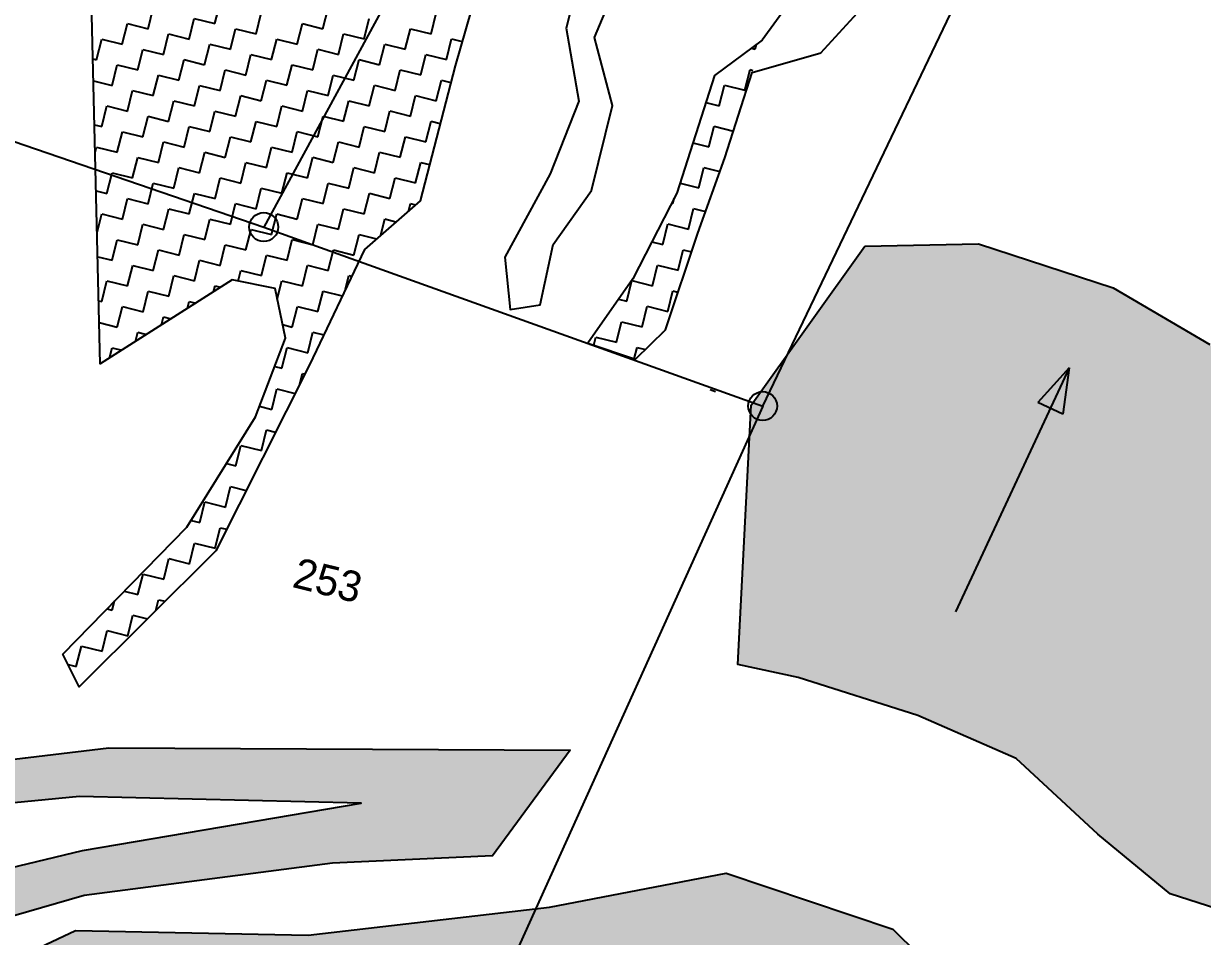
# Model space of a CAD drawing. Header units: metres. Extents: x 280794 to 285693, y 2030679 to 2033512.
# Drawn here: x 284350 to 284892, y 2031347 to 2031767 of the extents above; entities that cross this region are included whole.
import ezdxf
from ezdxf.enums import TextEntityAlignment as Align

# ---------------------------------------------------------------- set-up
doc = ezdxf.new("R2010")
doc.units = ezdxf.units.M
doc.header["$MEASUREMENT"] = 0
for name, color, linetype in [('POLY_HATCH', 12, 'Continuous'), ('POLY_PARCEL', 6, 'Continuous'), ('SYM_ARROW', 1, 'Continuous'), ('SYM_STONE', 1, 'Continuous'), ('TEXT_PARCEL', 7, 'Continuous')]:
    doc.layers.add(name, color=color, linetype=linetype)
doc.styles.add('TEXT_MAP', font='')
doc.styles.get('TEXT_MAP').set_extended_font_data('Kruti Dev 050')
pattern_1 = [(345.98943, (281493.488, 2031294.874), (11.831844, 7.10632), [9.759414, -9.759414]), (75.98943, (281502.957, 2031292.512), (-7.10632, 11.831844), [9.759414, -9.759414])]

# ---------------------------------------------------------------- blocks, each defined once
blk = doc.blocks.new('STONE')
blk.add_circle((0, 0), 0.851)
blk = doc.blocks.new('ARROWASPECT')
h = blk.add_hatch(color=256)
h.paths.add_polyline_path([(2.85, -2.85), (3.72, -1.98), (0, 0)])
h.paths.add_polyline_path([(0, 0), (1.98, -3.72), (2.85, -2.85)])
for points in [[(0, 0), (17.15, -17.15)], [(0, 0), (1.98, -3.72)], [(0, 0), (3.72, -1.98)], [(3.72, -1.98), (1.98, -3.72)]]:
    blk.add_lwpolyline(points)

msp = doc.modelspace()

# ---------------------------------------------------------------- hatches: boundary and pattern name
at = {"layer": 'POLY_HATCH'}
h = msp.add_hatch(dxfattribs=at)
h.set_pattern_fill('ZIGZAG', color=256, scale=78.075308, angle=-14.0106, style=0)
h.set_pattern_definition(pattern_1)
h.paths.add_polyline_path([(284650.34, 2031689.17), (284630.14, 2031649.85), (284609.31, 2031620.2), (284631.27, 2031612.75), (284645.04, 2031626.31), (284659.91, 2031670.74), (284672.33, 2031705.39), (284689.8, 2031759.72), (284667.64, 2031743.37)])
h = msp.add_hatch(dxfattribs=at)
h.set_pattern_fill('ZIGZAG', color=256, scale=78.075308, angle=-14.0106, style=0)
h.set_pattern_definition(pattern_1)
h.paths.add_polyline_path([(284674.85, 2031182.17), (284641.05, 2031201.93), (284590.14, 2031236.34), (284539.9, 2031269.65), (284474.11, 2031274.74), (284544.99, 2031297.64), (284609.88, 2031304.1), (284655.89, 2031299.23), (284684.56, 2031285.46), (284717.91, 2031267.7), (284737.97, 2031255.98), (284765.55, 2031226.44), (284801.78, 2031216.46), (284850.91, 2031193.82), (284883.37, 2031176.28), (284919.17, 2031141.86), (284960.07, 2031127.88), (285005.41, 2031116.57), (285033.87, 2031094.36), (285099.67, 2031066.62), (285150.36, 2031055.85), (285178.82, 2031037.42), (285202.15, 2031032.54), (285243.5, 2031012.78), (285271.29, 2030999.24), (285290.64, 2030963.26), (285285.77, 2030936.16), (285339.99, 2030949.06), (285376.23, 2030927.75), (285409.12, 2030927.1), (285449.13, 2030909.56), (285469.13, 2030914.01), (285505.14, 2030910.69), (285518.2, 2030895.75), (285571.59, 2030960.07), (285556.43, 2030991.33), (285534.83, 2031006.35), (285495.94, 2031009.44), (285461.94, 2031005.66), (285432.59, 2031024.31), (285434.14, 2031038.08), (285484.14, 2031041.65), (285497.01, 2031078.08), (285487.63, 2031154.04), (285459.25, 2031174.66), (285430.12, 2031205.53), (285390.56, 2031217.29), (285354.33, 2031212.17), (285358.96, 2031276.14), (285306.72, 2031312.78), (285271.16, 2031317.87), (285234.26, 2031317.64), (285212.91, 2031349.4), (285179.33, 2031388.93), (285136.2, 2031409.13), (285094.87, 2031402.45), (285084.63, 2031437.1), (285078.06, 2031457.85), (285046.05, 2031480.94), (285003.37, 2031491.59), (284967.37, 2031494.91), (284953.12, 2031532.44), (284939.76, 2031573.53), (284895.51, 2031619.5), (284851.05, 2031645.69), (284789.03, 2031665.89), (284736.81, 2031664.76), (284684.48, 2031591.6), (284678.33, 2031472.32), (284706.11, 2031466.33), (284761.24, 2031448.8), (284806.36, 2031429.05), (284843.94, 2031394.19), (284877.27, 2031366.76), (284928.84, 2031350.12), (284973.08, 2031326.81), (284992.65, 2031299.27), (285046.67, 2031269.75), (285097.13, 2031252.44), (285132.26, 2031222.91), (285193.61, 2031207.6), (285238.86, 2031190.47), (285258.21, 2031173.38), (285270.22, 2031149.61), (285315.55, 2031160.95), (285310.46, 2031132.97), (285344.46, 2031129.2), (285379.81, 2031111.89), (285378.93, 2031089.45), (285369.4, 2031058.79), (285336.31, 2031005.7), (285336.06, 2031053.9), (285322.27, 2031070.55), (285291.49, 2031097.2), (285252.38, 2031091.86), (285227.51, 2031060.31), (285229.05, 2031077.86), (285209.03, 2031107.39), (285170.13, 2031129.37), (285140.8, 2031121.59), (285090.8, 2031106.69), (285082.8, 2031112.46), (285076.55, 2031151.78), (285039.43, 2031177.09), (284983.41, 2031191.06), (284936.53, 2031181.05), (284940.51, 2031212.15), (284920.71, 2031246.35), (284876.69, 2031278.1), (284828.9, 2031290.97), (284790.68, 2031281.63), (284772.87, 2031327.6), (284749.71, 2031350.5), (284673.02, 2031376.25), (284591.69, 2031360.67), (284480.8, 2031347.75), (284373.68, 2031349.94), (284338.36, 2031333.27), (284319.68, 2031349.26), (284377.67, 2031365.94), (284491.89, 2031380.85), (284565.45, 2031384.21), (284601.21, 2031432.86), (284388.97, 2031433.91), (284312.08, 2031424.78), (284328.73, 2031449.88), (284328.51, 2031454.82), (284289.61, 2031461.7), (284238.94, 2031459.24), (284270.92, 2031492.79), (284307.99, 2031573.21), (284324.83, 2031663.4), (284315.26, 2031689.38), (284280.13, 2031707.59), (284221.23, 2031717.56), (284171.23, 2031717.77), (284140.8, 2031697.99), (284118.34, 2031706.42), (284058.78, 2031717.51), (284006.55, 2031712.61), (283961.24, 2031682.39), (283945.07, 2031591.09), (284022.86, 2031500.56), (284083.52, 2031524.12), (284133.53, 2031523.92), (284192.2, 2031513.05), (284250.66, 2031489.97), (284121.55, 2031483.49), (284077.79, 2031436.83), (284022.05, 2031372.39), (283995.63, 2031323.3), (283975.58, 2031265.09), (284053.47, 2031233.35), (284071.89, 2031265.57), (284074.76, 2031311.1), (284091.18, 2031346.65), (284127.39, 2031370.65), (284177.17, 2031384.66), (284234.06, 2031389.34), (284288.5, 2031403.13), (284375.61, 2031411.6), (284505.18, 2031408.53), (284376.96, 2031386.72), (284263.41, 2031359.36), (284202.09, 2031329.36), (284174.57, 2031268.27), (284158.37, 2031214.73), (284164.9, 2031186.88), (284372.25, 2031142.89), (284403.7, 2031090.66), (284439.43, 2031096.99), (284479, 2031092.78), (284521, 2031087.02), (284546.12, 2031081.7), (284569.24, 2031068.38), (284603.48, 2031042.85), (284654.16, 2031022.65), (284706.39, 2031008.67), (284764.86, 2030981.81), (284804.21, 2030961.61), (284810.89, 2030939.18), (284817.53, 2030908.24), (284897.1, 2030886.5), (284928.44, 2030887.17), (284952.44, 2030888.74), (284994, 2030877.42), (285018.46, 2030861.88), (285084.67, 2030868.07), (285113.57, 2030862.75), (285138.9, 2030862.09), (285172.24, 2030851.88), (285216.48, 2030828.57), (285268.71, 2030822.15), (285301.82, 2030833.71), (285343.61, 2030823.28), (285370.73, 2030807.08), (285391.84, 2030815.97), (285408.06, 2030812.86), (285418.07, 2030796.21), (285430.53, 2030774.22), (285475.41, 2030844.21), (285469.5, 2030855.2), (285443.71, 2030872.96), (285408.82, 2030876.95), (285390.38, 2030859.84), (285379.93, 2030870.94), (285345.7, 2030885.14), (285300.8, 2030890.68), (285242.9, 2030876.04), (285216, 2030896.91), (285172.21, 2030914.45), (285131.09, 2030919.99), (285094.19, 2030931.08), (285069.73, 2030961.73), (285029.27, 2030981.26), (284981.48, 2030990.36), (284934.15, 2030982.35), (284939.91, 2031016.78), (284918.78, 2031045.65), (284874.54, 2031076.51), (284843.35, 2031092.93), (284804.46, 2031103.58), (284765.34, 2031113.34), (284754.44, 2031130.22), (284719.08, 2031158.86), (284694.86, 2031163.96)])

# ---------------------------------------------------------------- linework, layer by layer
at = {"layer": 'POLY_HATCH', "linetype": 'Continuous'}
for p, q in [((284407.06, 2031764.85), (284409.42, 2031774.32)), ((284437.83, 2031767.23), (284440.19, 2031776.7)), ((284456.77, 2031762.5), (284459.13, 2031771.97)), ((284487.54, 2031764.88), (284489.9, 2031774.35)), ((284537.25, 2031762.54), (284539.61, 2031772.01)), ((284395.23, 2031757.74), (284397.59, 2031767.21)), ((284397.59, 2031767.21), (284407.06, 2031764.85)), ((284426, 2031760.12), (284428.36, 2031769.59)), ((284428.36, 2031769.59), (284437.83, 2031767.23)), ((284475.71, 2031757.78), (284478.07, 2031767.25)), ((284478.07, 2031767.25), (284487.54, 2031764.88)), ((284506.48, 2031760.16), (284508.84, 2031769.63)), ((284414.17, 2031753.02), (284416.53, 2031762.48)), ((284416.53, 2031762.48), (284426, 2031760.12)), ((284444.94, 2031755.4), (284447.3, 2031764.87)), ((284447.3, 2031764.87), (284456.77, 2031762.5)), ((284494.65, 2031753.05), (284497.01, 2031762.52)), ((284497.01, 2031762.52), (284506.48, 2031760.16)), ((284525.42, 2031755.43), (284527.78, 2031764.9)), ((284527.78, 2031764.9), (284537.25, 2031762.54)), ((284383.4, 2031750.63), (284385.76, 2031760.1)), ((284385.76, 2031760.1), (284395.23, 2031757.74)), ((284402.34, 2031745.91), (284404.7, 2031755.38)), ((284404.7, 2031755.38), (284414.17, 2031753.02)), ((284433.11, 2031748.29), (284435.47, 2031757.76)), ((284435.47, 2031757.76), (284444.94, 2031755.4)), ((284463.88, 2031750.67), (284466.24, 2031760.14)), ((284466.24, 2031760.14), (284475.71, 2031757.78)), ((284482.81, 2031745.95), (284485.18, 2031755.41)), ((284485.18, 2031755.41), (284494.65, 2031753.05)), ((284513.58, 2031748.33), (284515.95, 2031757.79)), ((284515.95, 2031757.79), (284525.42, 2031755.43)), ((284544.35, 2031750.71), (284546.72, 2031760.18)), ((284546.72, 2031760.18), (284551.53, 2031758.97)), ((284381.75, 2031751.04), (284383.4, 2031750.63)), ((284421.27, 2031741.18), (284423.64, 2031750.65)), ((284423.64, 2031750.65), (284433.11, 2031748.29)), ((284452.04, 2031743.56), (284454.41, 2031753.03)), ((284454.41, 2031753.03), (284463.88, 2031750.67)), ((284501.75, 2031741.22), (284504.12, 2031750.69)), ((284504.12, 2031750.69), (284513.58, 2031748.33)), ((284532.52, 2031743.6), (284534.89, 2031753.07)), ((284534.89, 2031753.07), (284544.35, 2031750.71)), ((284390.5, 2031738.8), (284392.87, 2031748.27)), ((284392.87, 2031748.27), (284402.34, 2031745.91)), ((284440.21, 2031736.46), (284442.58, 2031745.93)), ((284442.58, 2031745.93), (284452.04, 2031743.56)), ((284470.98, 2031738.84), (284473.35, 2031748.31)), ((284473.35, 2031748.31), (284482.81, 2031745.95)), ((284520.69, 2031736.49), (284523.05, 2031745.96)), ((284523.05, 2031745.96), (284532.52, 2031743.6)), ((284382, 2031740.93), (284390.5, 2031738.8)), ((284409.44, 2031734.08), (284411.81, 2031743.55)), ((284411.81, 2031743.55), (284421.27, 2031741.18)), ((284459.15, 2031731.73), (284461.51, 2031741.2)), ((284461.51, 2031741.2), (284470.98, 2031738.84)), ((284489.92, 2031734.11), (284492.28, 2031743.58)), ((284492.28, 2031743.58), (284501.75, 2031741.22)), ((284539.63, 2031731.77), (284541.99, 2031741.24)), ((284541.99, 2031741.24), (284546.33, 2031740.15)), ((284397.61, 2031726.97), (284399.97, 2031736.44)), ((284399.97, 2031736.44), (284409.44, 2031734.08)), ((284428.38, 2031729.35), (284430.74, 2031738.82)), ((284430.74, 2031738.82), (284440.21, 2031736.46)), ((284447.32, 2031724.63), (284449.68, 2031734.1)), ((284449.68, 2031734.1), (284459.15, 2031731.73)), ((284478.09, 2031727.01), (284480.45, 2031736.48)), ((284480.45, 2031736.48), (284489.92, 2031734.11)), ((284508.86, 2031729.39), (284511.22, 2031738.86)), ((284511.22, 2031738.86), (284520.69, 2031736.49)), ((284527.8, 2031724.66), (284530.16, 2031734.13)), ((284530.16, 2031734.13), (284539.63, 2031731.77)), ((284385.78, 2031719.86), (284388.14, 2031729.33)), ((284388.14, 2031729.33), (284397.61, 2031726.97)), ((284416.55, 2031722.25), (284418.91, 2031731.71)), ((284418.91, 2031731.71), (284428.38, 2031729.35)), ((284466.26, 2031719.9), (284468.62, 2031729.37)), ((284468.62, 2031729.37), (284478.09, 2031727.01)), ((284497.03, 2031722.28), (284499.39, 2031731.75)), ((284499.39, 2031731.75), (284508.86, 2031729.39)), ((284404.72, 2031715.14), (284407.08, 2031724.61)), ((284407.08, 2031724.61), (284416.55, 2031722.25)), ((284435.49, 2031717.52), (284437.85, 2031726.99)), ((284437.85, 2031726.99), (284447.32, 2031724.63)), ((284485.2, 2031715.18), (284487.56, 2031724.64)), ((284487.56, 2031724.64), (284497.03, 2031722.28)), ((284515.97, 2031717.56), (284518.33, 2031727.02)), ((284518.33, 2031727.02), (284527.8, 2031724.66)), ((284382.48, 2031720.69), (284385.78, 2031719.86)), ((284392.89, 2031708.03), (284395.25, 2031717.5)), ((284395.25, 2031717.5), (284404.72, 2031715.14)), ((284423.66, 2031710.41), (284426.02, 2031719.88)), ((284426.02, 2031719.88), (284435.49, 2031717.52)), ((284454.43, 2031712.79), (284456.79, 2031722.26)), ((284456.79, 2031722.26), (284466.26, 2031719.9)), ((284473.36, 2031708.07), (284475.73, 2031717.54)), ((284475.73, 2031717.54), (284485.2, 2031715.18)), ((284504.13, 2031710.45), (284506.5, 2031719.92)), ((284506.5, 2031719.92), (284515.97, 2031717.56)), ((284534.9, 2031712.83), (284537.27, 2031722.3)), ((284537.27, 2031722.3), (284541.43, 2031721.26)), ((284411.82, 2031703.31), (284414.19, 2031712.78)), ((284414.19, 2031712.78), (284423.66, 2031710.41)), ((284442.59, 2031705.69), (284444.96, 2031715.16)), ((284444.96, 2031715.16), (284454.43, 2031712.79)), ((284492.3, 2031703.34), (284494.66, 2031712.81)), ((284494.66, 2031712.81), (284504.13, 2031710.45)), ((284523.07, 2031705.72), (284525.43, 2031715.19)), ((284525.43, 2031715.19), (284534.9, 2031712.83)), ((284382.79, 2031707.88), (284383.42, 2031710.4)), ((284383.42, 2031710.4), (284392.89, 2031708.03)), ((284430.76, 2031698.58), (284433.12, 2031708.05)), ((284433.12, 2031708.05), (284442.59, 2031705.69)), ((284461.53, 2031700.96), (284463.89, 2031710.43)), ((284463.89, 2031710.43), (284473.36, 2031708.07)), ((284511.24, 2031698.62), (284513.6, 2031708.09)), ((284513.6, 2031708.09), (284523.07, 2031705.72)), ((284399.99, 2031696.2), (284402.35, 2031705.67)), ((284402.35, 2031705.67), (284411.82, 2031703.31)), ((284449.7, 2031693.86), (284452.06, 2031703.33)), ((284452.06, 2031703.33), (284461.53, 2031700.96)), ((284480.47, 2031696.24), (284482.83, 2031705.71)), ((284482.83, 2031705.71), (284492.3, 2031703.34)), ((284499.41, 2031691.51), (284501.77, 2031700.98)), ((284501.77, 2031700.98), (284511.24, 2031698.62)), ((284530.18, 2031693.89), (284532.54, 2031703.36)), ((284532.54, 2031703.36), (284536.53, 2031702.37)), ((284388.16, 2031689.09), (284390.52, 2031698.56)), ((284390.52, 2031698.56), (284399.99, 2031696.2)), ((284418.93, 2031691.48), (284421.29, 2031700.94)), ((284421.29, 2031700.94), (284430.76, 2031698.58)), ((284437.87, 2031686.75), (284440.23, 2031696.22)), ((284440.23, 2031696.22), (284449.7, 2031693.86)), ((284468.64, 2031689.13), (284471, 2031698.6)), ((284471, 2031698.6), (284480.47, 2031696.24)), ((284518.35, 2031686.79), (284520.71, 2031696.25)), ((284520.71, 2031696.25), (284530.18, 2031693.89)), ((284383.21, 2031690.33), (284388.16, 2031689.09)), ((284407.1, 2031684.37), (284409.46, 2031693.84)), ((284409.46, 2031693.84), (284418.93, 2031691.48)), ((284456.81, 2031682.02), (284459.17, 2031691.49)), ((284459.17, 2031691.49), (284468.64, 2031689.13)), ((284487.58, 2031684.41), (284489.94, 2031693.87)), ((284489.94, 2031693.87), (284499.41, 2031691.51)), ((284395.27, 2031677.26), (284397.63, 2031686.73)), ((284397.63, 2031686.73), (284407.1, 2031684.37)), ((284426.04, 2031679.64), (284428.4, 2031689.11)), ((284428.4, 2031689.11), (284437.87, 2031686.75)), ((284475.74, 2031677.3), (284478.11, 2031686.77)), ((284478.11, 2031686.77), (284487.58, 2031684.41)), ((284506.51, 2031679.68), (284508.88, 2031689.15)), ((284508.88, 2031689.15), (284518.35, 2031686.79)), ((284383.67, 2031671.09), (284385.8, 2031679.63)), ((284385.8, 2031679.63), (284395.27, 2031677.26)), ((284414.2, 2031672.54), (284416.57, 2031682.01)), ((284416.57, 2031682.01), (284426.04, 2031679.64)), ((284444.97, 2031674.92), (284447.34, 2031684.39)), ((284447.34, 2031684.39), (284456.81, 2031682.02)), ((284463.91, 2031670.19), (284466.28, 2031679.66)), ((284466.28, 2031679.66), (284475.74, 2031677.3)), ((284494.68, 2031672.57), (284497.05, 2031682.04)), ((284497.05, 2031682.04), (284506.51, 2031679.68)), ((284527, 2031681.16), (284527.82, 2031684.42)), ((284527.82, 2031684.42), (284530.09, 2031683.86)), ((284402.37, 2031665.43), (284404.74, 2031674.9)), ((284404.74, 2031674.9), (284414.2, 2031672.54)), ((284433.14, 2031667.81), (284435.51, 2031677.28)), ((284435.51, 2031677.28), (284444.97, 2031674.92)), ((284482.85, 2031665.47), (284485.21, 2031674.94)), ((284485.21, 2031674.94), (284494.68, 2031672.57)), ((284514.14, 2031669.94), (284515.98, 2031677.32)), ((284515.98, 2031677.32), (284521.12, 2031676.03)), ((284421.31, 2031660.71), (284423.67, 2031670.17)), ((284423.67, 2031670.17), (284433.14, 2031667.81)), ((284452.08, 2031663.09), (284454.44, 2031672.56)), ((284454.44, 2031672.56), (284463.91, 2031670.19)), ((284501.79, 2031660.74), (284504.15, 2031670.21)), ((284504.15, 2031670.21), (284512.16, 2031668.21)), ((284390.54, 2031658.32), (284392.9, 2031667.79)), ((284392.9, 2031667.79), (284402.37, 2031665.43)), ((284409.48, 2031653.6), (284411.84, 2031663.07)), ((284411.84, 2031663.07), (284421.31, 2031660.71)), ((284440.25, 2031655.98), (284442.61, 2031665.45)), ((284442.61, 2031665.45), (284452.08, 2031663.09)), ((284471.02, 2031658.36), (284473.38, 2031667.83)), ((284473.38, 2031667.83), (284482.85, 2031665.47)), ((284489.96, 2031653.64), (284492.32, 2031663.1)), ((284492.32, 2031663.1), (284501.79, 2031660.74)), ((284383.93, 2031659.97), (284390.54, 2031658.32)), ((284428.42, 2031648.87), (284430.78, 2031658.34)), ((284430.78, 2031658.34), (284440.25, 2031655.98)), ((284459.19, 2031651.25), (284461.55, 2031660.72)), ((284461.55, 2031660.72), (284471.02, 2031658.36)), ((284397.65, 2031646.49), (284400.01, 2031655.96)), ((284400.01, 2031655.96), (284409.48, 2031653.6)), ((284448.5, 2031648.73), (284449.72, 2031653.62)), ((284449.72, 2031653.62), (284459.19, 2031651.25)), ((284478.12, 2031646.53), (284480.49, 2031656)), ((284480.49, 2031656), (284489.96, 2031653.64)), ((284385.81, 2031639.39), (284388.18, 2031648.86)), ((284388.18, 2031648.86), (284397.65, 2031646.49)), ((284416.58, 2031641.77), (284418.95, 2031651.24)), ((284418.95, 2031651.24), (284428.42, 2031648.87)), ((284466.54, 2031640.42), (284468.66, 2031648.89)), ((284468.66, 2031648.89), (284478.12, 2031646.53)), ((284497.85, 2031644.97), (284499.43, 2031651.27)), ((284499.43, 2031651.27), (284500.69, 2031650.96)), ((284404.75, 2031634.66), (284407.12, 2031644.13)), ((284407.12, 2031644.13), (284416.58, 2031641.77)), ((284437.22, 2031643.83), (284437.89, 2031646.51)), ((284437.89, 2031646.51), (284440.42, 2031645.88)), ((284485.23, 2031634.7), (284487.59, 2031644.17)), ((284487.59, 2031644.17), (284496.43, 2031641.96)), ((284384.42, 2031639.73), (284385.81, 2031639.39)), ((284392.92, 2031627.55), (284395.28, 2031637.02)), ((284395.28, 2031637.02), (284404.75, 2031634.66)), ((284425.26, 2031636.21), (284426.05, 2031639.4)), ((284426.05, 2031639.4), (284429.08, 2031638.65)), ((284473.4, 2031627.59), (284475.76, 2031637.06)), ((284475.76, 2031637.06), (284485.23, 2031634.7)), ((284413.29, 2031628.58), (284414.22, 2031632.3)), ((284414.22, 2031632.3), (284417.75, 2031631.42)), ((284384.66, 2031629.62), (284392.92, 2031627.55)), ((284401.33, 2031620.95), (284402.39, 2031625.19)), ((284402.39, 2031625.19), (284406.41, 2031624.19)), ((284468.94, 2031628.7), (284473.4, 2031627.59)), ((284480.51, 2031615.76), (284482.87, 2031625.23)), ((284482.87, 2031625.23), (284487.89, 2031623.98)), ((284389.37, 2031613.33), (284390.56, 2031618.09)), ((284390.56, 2031618.09), (284395.07, 2031616.96)), ((284468.67, 2031608.65), (284471.04, 2031618.12)), ((284471.04, 2031618.12), (284480.51, 2031615.76)), ((284465.32, 2031609.49), (284468.67, 2031608.65)), ((284476.93, 2031601.43), (284478.14, 2031606.29)), ((284478.14, 2031606.29), (284479.24, 2031606.02)), ((284463.95, 2031589.71), (284466.31, 2031599.18)), ((284466.31, 2031599.18), (284474.74, 2031597.08)), ((284458.33, 2031591.11), (284463.95, 2031589.71)), ((284459.22, 2031570.78), (284461.59, 2031580.25)), ((284461.59, 2031580.25), (284465.74, 2031579.21)), ((284447.39, 2031563.67), (284449.75, 2031573.14)), ((284449.75, 2031573.14), (284459.22, 2031570.78)), ((284443.11, 2031564.74), (284447.39, 2031563.67)), ((284442.67, 2031544.73), (284445.03, 2031554.2)), ((284445.03, 2031554.2), (284452.24, 2031552.4)), ((284430.83, 2031537.63), (284433.2, 2031547.09)), ((284433.2, 2031547.09), (284442.67, 2031544.73)), ((284426.85, 2031538.62), (284430.83, 2031537.63)), ((284437.94, 2031525.79), (284440.3, 2031535.26)), ((284440.3, 2031535.26), (284443.24, 2031534.53)), ((284426.11, 2031518.69), (284428.47, 2031528.16)), ((284428.47, 2031528.16), (284437.94, 2031525.79)), ((284414.28, 2031511.58), (284416.64, 2031521.05)), ((284416.64, 2031521.05), (284426.11, 2031518.69)), ((284402.44, 2031504.47), (284404.81, 2031513.94)), ((284404.81, 2031513.94), (284414.28, 2031511.58)), ((284396.13, 2031506.05), (284402.44, 2031504.47)), ((284390.61, 2031497.37), (284391.63, 2031501.45)), ((284410.68, 2031497.15), (284411.91, 2031502.11)), ((284411.91, 2031502.11), (284414.9, 2031501.37)), ((284388.23, 2031497.96), (284390.61, 2031497.37)), ((284397.72, 2031485.54), (284400.08, 2031495.01)), ((284400.08, 2031495.01), (284406.83, 2031493.32)), ((284385.89, 2031478.43), (284388.25, 2031487.9)), ((284388.25, 2031487.9), (284397.72, 2031485.54)), ((284374.06, 2031471.32), (284376.42, 2031480.79)), ((284376.42, 2031480.79), (284385.89, 2031478.43)), ((284370.29, 2031472.26), (284374.06, 2031471.32))]:
    msp.add_line(p, q, dxfattribs=at)
at = {"layer": 'POLY_HATCH'}
for points in [[(284506.57, 2031663.34), (284506.57, 2031663.34), (284481.34, 2031610.2), (284438.28, 2031524.67), (284375.42, 2031462.01), (284367.86, 2031477.11), (284424.94, 2031535.55), (284456.47, 2031586.2), (284470.23, 2031622.41), (284465.55, 2031645.29), (284445.76, 2031649.28), (284385.12, 2031610.61), (284375.74, 2032002.13), (284390.98, 2032082.09), (284426.09, 2032090.32), (284481.65, 2032093.45), (284540.99, 2032077.7), (284587.9, 2032046.17), (284613.48, 2032019.97), (284568.79, 2031915.57), (284575.19, 2031841.09), (284548.31, 2031747.79), (284532.21, 2031685.71), (284506.57, 2031663.34)], [(284607.83, 2031798.88), (284599.4, 2031765.12), (284605.2, 2031731.58), (284592.11, 2031698.04), (284571.24, 2031659.82), (284573.7, 2031635.61), (284587.48, 2031637.84), (284593.46, 2031665.61), (284611, 2031690.49), (284620.76, 2031729.59), (284612.52, 2031760.9), (284624.28, 2031789.12)], [(284706.96, 2031783.59), (284689.64, 2031759.59), (284667.64, 2031743.37), (284650.34, 2031689.17), (284630.14, 2031649.85), (284609.31, 2031620.2)], [(284631.27, 2031612.75), (284645.04, 2031626.31), (284659.91, 2031670.74), (284672.33, 2031705.39), (284684.98, 2031744.71), (284716.53, 2031753.83), (284733.41, 2031772.27)], [(284928.84, 2031350.12), (284877.27, 2031366.76), (284843.94, 2031394.19), (284806.36, 2031429.05), (284761.24, 2031448.8), (284706.11, 2031466.33), (284678.33, 2031472.32), (284684.48, 2031591.6), (284736.81, 2031664.76)], [(284736.81, 2031664.76), (284789.03, 2031665.89), (284851.05, 2031645.69), (284895.51, 2031619.5)], [(284609.31, 2031620.2), (284631.27, 2031612.75)], [(284668.15, 2031597.82), (284665.7, 2031598.75)], [(284312.08, 2031424.78), (284388.97, 2031433.91), (284601.21, 2031432.86), (284565.45, 2031384.21), (284491.89, 2031380.85), (284377.67, 2031365.94), (284319.68, 2031349.26)], [(284202.09, 2031329.36), (284263.41, 2031359.36), (284376.96, 2031386.72), (284505.18, 2031408.53), (284375.61, 2031411.6), (284288.5, 2031403.13), (284234.06, 2031389.34), (284177.17, 2031384.66), (284127.39, 2031370.65), (284091.18, 2031346.65)], [(284338.36, 2031333.27), (284373.68, 2031349.94), (284480.8, 2031347.75), (284591.69, 2031360.67), (284673.02, 2031376.25), (284749.71, 2031350.5), (284772.87, 2031327.6)]]:
    msp.add_lwpolyline(points, dxfattribs=at)
at = {"layer": 'POLY_PARCEL'}
for points in [[(284585.12, 2031903.47), (284460.29, 2031673.61)], [(284689.81, 2031591.24), (284821.92, 2031867.45)], [(284334.54, 2031716.61), (284460.29, 2031673.61)], [(284460.29, 2031673.61), (284689.81, 2031591.24)], [(284689.81, 2031591.24), (284573.19, 2031332.86)]]:
    msp.add_lwpolyline(points, dxfattribs=at)

# ---------------------------------------------------------------- block references
at = {"layer": 'SYM_ARROW', "xscale": 5.105508815386101, "yscale": 5.105508815386101, "zscale": 5.105508815386101, "rotation": 289.9860696314103}
msp.add_blockref('ARROWASPECT', (284830.83, 2031608.81), dxfattribs=at)
at = {"layer": 'SYM_STONE', "xscale": 7.807530832610677, "yscale": 7.807530832610677, "zscale": 7.807530832610677, "rotation": 345.9894324767347}
for p in [(284460.29, 2031673.61), (284689.81, 2031591.24)]:
    msp.add_blockref('STONE', p, dxfattribs=at)

# ---------------------------------------------------------------- texts
at = {"layer": 'TEXT_PARCEL', "style": 'TEXT_MAP'}
msp.add_text('253', height=14.054, rotation=345.9894, dxfattribs=at).set_placement((284488.09, 2031504.25), align=Align.CENTER)

doc.saveas('drawing.dxf')
